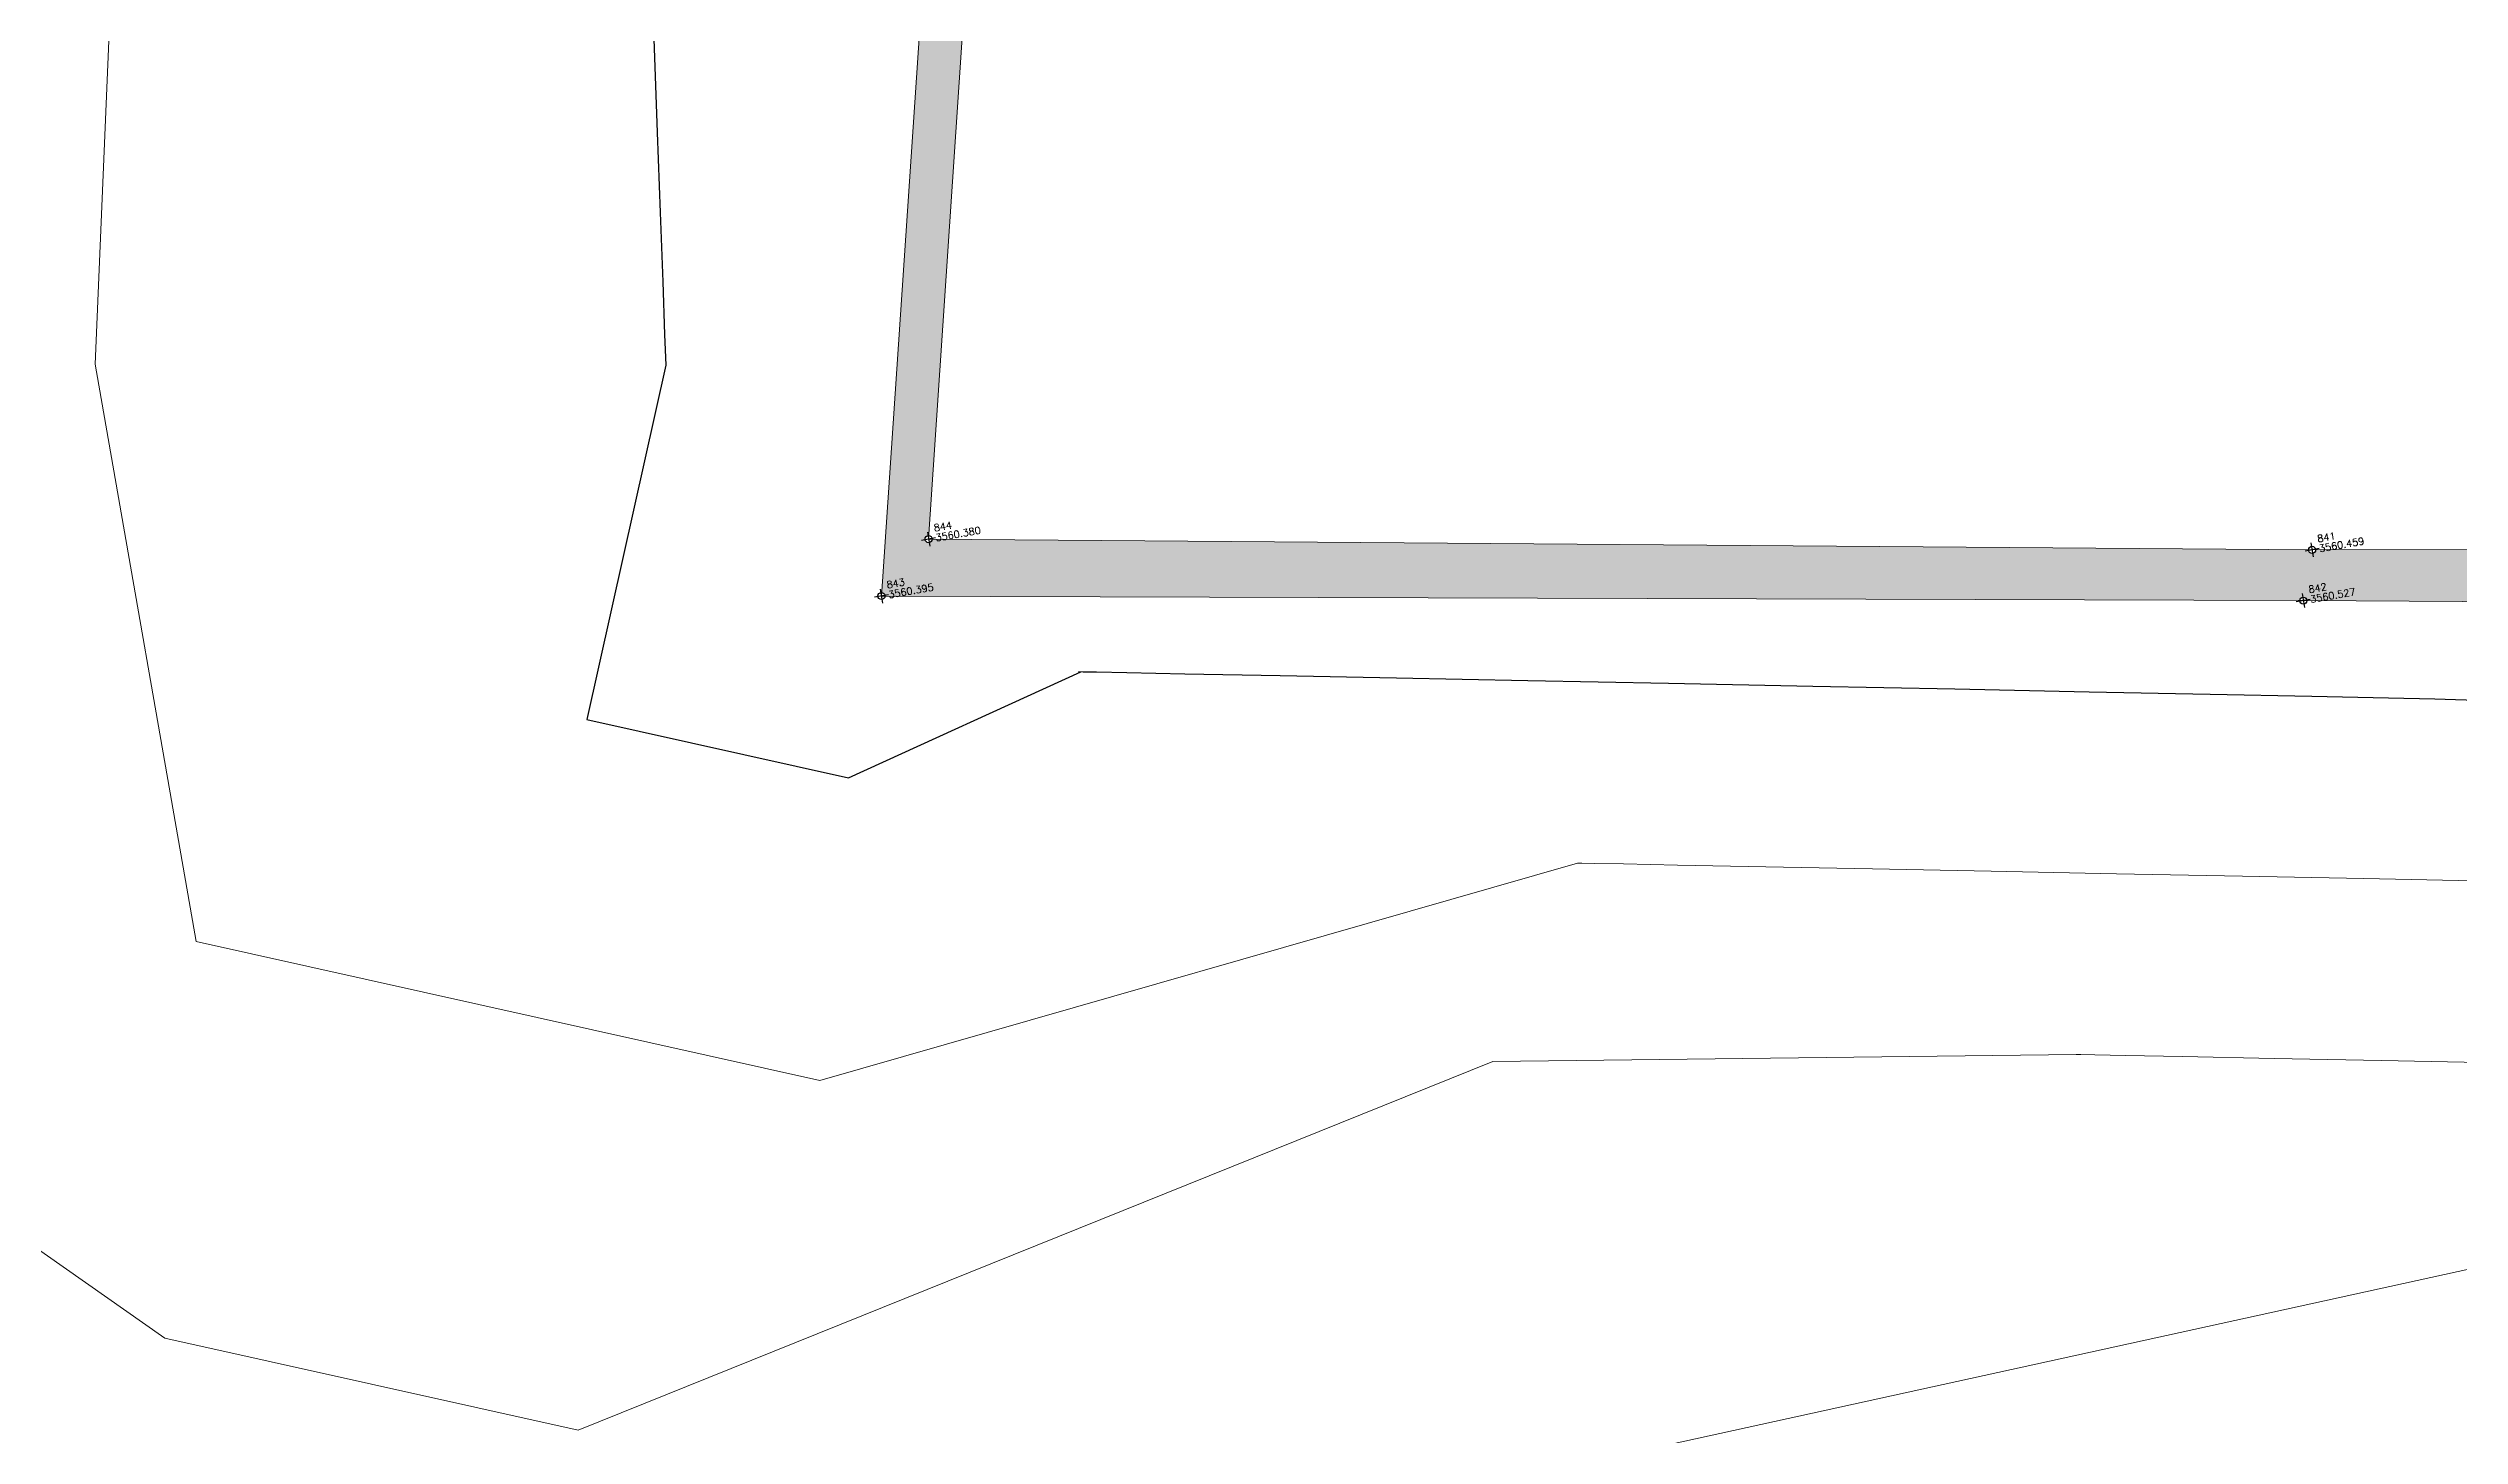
# Model space of a CAD drawing. Header units: millimetres. Extents: x 736950 to 740938, y 8500595 to 8502163.
# Drawn here: x 738252.26 to 738286.14, y 8501155.41 to 8501174.9 of the extents above; entities that cross this region are included whole.
import ezdxf

# ---------------------------------------------------------------- set-up
doc = ezdxf.new("R2010")
doc.units = ezdxf.units.MM
for name, color, linetype, lineweight in [('CONT-MJR', 80, 'Continuous', 30), ('CONT-MNR', 96, 'Continuous', 15), ('pista', 251, 'Continuous', 5)]:
    doc.layers.add(name, color=color, linetype=linetype, lineweight=lineweight)
doc.styles.add('5mm', font='arial.ttf', dxfattribs={"height": 3})

msp = doc.modelspace()

# ---------------------------------------------------------------- hatches: boundary and pattern name
at = {"layer": 'pista'}
h = msp.add_hatch(dxfattribs=at)
h.set_pattern_fill('AR-CONC', color=256, scale=0.1, angle=9.94991650582834, style=0)
h.set_pattern_definition([(59.94991650582833, (1479841.21072825, -18.49207214638591), (0.7173147616177996, 0.06212513786334364), [0.07500000000000001, -0.8250000000000001]), (4.949916505828331, (1479841.21072825, -18.49207214638591), (-0.2666336227691331, 0.7169040729334506), [0.06, -0.66]), (110.4013165058283, (1479841.270504478, -18.48689504899085), (0.4506817424667108, 0.7790288530571421), [0.06374018999999999, -0.7011421119999998]), (56.13411650582835, (1479841.176170796, -18.29508031532168), (1.07978843215245, 0.02137619624183779), [0.1124999999999999, -1.237499999999998]), (106.5855165058283, (1479841.266153166, -18.29329902119935), (0.752289432321798, 1.120964142855684), [0.09561028799999993, -1.051712999999999]), (1.134116505828333, (1479841.176170796, -18.29508031532168), (0.7522885572049924, 1.12096473051034), [0.09000000000000001, -0.9900000000000001]), (30.94991650582834, (1479841.283306076, -18.32704954408109), (0.6574964912282043, -0.293425227292985), [0.07500000000000001, -0.8250000000000001]), (335.9499165058284, (1479841.283306076, -18.32704954408109), (0.1143589702920628, 0.7562849757157031), [0.06, -0.66]), (81.40131650582836, (1479841.338097435, -18.35150168277323), (0.7718558160208798, 0.4628591428967336), [0.06374019000000002, -0.701142112]), (47.44991650582834, (1479841.21072825, -18.49207214638591), (-0.04554285905854174, 0.3299879209740469), [0, -0.652, 0, -0.67, 0, -0.6625000000000001]), (17.44991650582834, (1479841.21072825, -18.49207214638591), (0.1909634295804004, 0.4339344980096552), [0, -0.3819999999999997, 0, -0.6369999999999993, 0, -0.2524999999999997]), (337.4499165058283, (1479840.991082356, -18.53060370869935), (0.5296904964497462, 0.07002209344786473), [0, -0.25, 0, -0.7799999999999999, 0, -1.035]), (327.4499165058284, (1479840.892586439, -18.5478824339807), (0.557117696670718, 0.1993664657265957), [0, -0.325, 0, -0.518, 0, -0.735])])
h.paths.add_polyline_path([(738284.6109174069, 8501183.004179971, -0.9073771424439933), (738284.5116798828, 8501182.996562041, -0.03778766445812268), (738284.5109405869, 8501183.004072499), (738283.9333681524, 8501182.991028674, -0.9271765226165122), (738283.8341329398, 8501182.981260404, -0.4520928505703445), (738283.8810775533, 8501183.039846687), (738283.8679425054, 8501183.324673828, -0.3773223890139547), (738283.8163912022, 8501183.365981381, -0.04908626364817738), (738283.8156518487, 8501183.37574709), (738278.1869456196, 8501183.502576469, -0.3520052857541533), (738278.1456318415, 8501183.45549268), (738278.199094187, 8501183.150735116), (738277.4170427516, 8501183.14276122, -0.9214353480249982), (738277.3177973921, 8501183.133612076, -0.04261868429522234), (738277.3170456205, 8501183.142087081), (738265.2672022469, 8501183.102476913, -0.4419614307767507), (738265.2126830742, 8501183.052517228), (738264.5283384793, 8501175.512392357, -0.3387931184679318), (738264.573066995, 8501175.471236393, -0.486849289423172), (738264.5204300327, 8501175.412712015), (738263.9663195601, 8501167.256389134, -0.3451262395650665), (738264.0121785146, 8501167.215143483, -0.04425578873648772), (738264.0129302924, 8501167.206341675), (738283.8916427856, 8501167.141757363, -0.915239575133387), (738283.9908904801, 8501167.150234282, -0.04496924407020542), (738283.9916415926, 8501167.141290067), (738295.7992891411, 8501167.069297355, -0.4300424214539171), (738295.8522782363, 8501167.11890302), (738296.3239514121, 8501174.992234437, -0.6409474183817956), (738296.236077379, 8501175.015344504, -0.4321254672563369), (738296.2796926561, 8501175.073665585, -0.4697793551392366), (738296.3317547692, 8501175.13035607), (738296.7141564585, 8501182.706887847, -0.3500025761121859), (738296.6674288851, 8501182.74818492, -0.04856033147103091), (738296.6666872777, 8501182.757845715)])
h.paths.add_polyline_path([(738284.2121058892, 8501182.285098463, -0.04350558478775747), (738284.2128579292, 8501182.276446406), (738295.7057329573, 8501182.273528745, -0.9166164813304881), (738295.804980914, 8501182.282155417, -0.4765612545738888), (738295.7540117699, 8501182.223545687), (738295.2612373917, 8501167.917061849, -0.3544984908520335), (738295.3087641643, 8501167.875730846, -1), (738295.2102682475, 8501167.858452119, -0.04316440457768513), (738295.2095162367, 8501167.867036069), (738284.1152893563, 8501167.854740407, -0.9172433347064233), (738284.0160414288, 8501167.846045628, -0.04539249501870081), (738284.0152909028, 8501167.855074318), (738264.6757459088, 8501168.005667042, -0.9131570402632543), (738264.5764994661, 8501167.997417007, -0.4865015188276046), (738264.6290803201, 8501168.055945164), (738265.1166263304, 8501175.353828063, -0.3454409408108431), (738265.0707112678, 8501175.395077493, -0.5113582602255807), (738265.1272489687, 8501175.4531826), (738266.1254460074, 8501182.226612043, -0.3233129798814942), (738266.0834877916, 8501182.267438421, -1), (738266.1819837082, 8501182.284717148, -0.04281453786618431), (738266.1827355929, 8501182.276203044), (738278.1835035697, 8501182.306267085, -0.917886571851021), (738278.2827513712, 8501182.315031707, -0.04470652183772439), (738278.2835027758, 8501182.30613993), (738284.1128585679, 8501182.276711512, -0.9144132667023064)], flags=16)
h.paths.add_polyline_path([(738287.0671782555, 8501174.749070477, -1), (738286.9686823388, 8501174.73179175, -1)], flags=0)

# ---------------------------------------------------------------- linework, layer by layer
at = {"linetype": 'Continuous', "extrusion": (0.9849591664230046, 0.172787269436437, 0)}
for points, elevation in [([(8245740.724062786, 0), (8245740.524062792, 0)], 2196054.117162654), ([(8245737.216062786, 0), (8245737.016062788, 0)], 2196073.238162654), ([(8245740.051062788, 0), (8245739.851062788, 0)], 2196053.326162654), ([(8245736.535062786, 0), (8245736.335062788, 0)], 2196072.993162655)]:
    msp.add_lwpolyline(points, dxfattribs=dict(at, elevation=elevation))
at = {"linetype": 'Continuous', "extrusion": (-0.172787269436437, 0.9849591664230046, 0)}
for points, elevation in [([(-2196054.217162654, 0), (-2196054.017162654, 0)], 8245740.624062789), ([(-2196073.338162655, 0), (-2196073.138162655, 0)], 8245737.116062786), ([(-2196053.426162655, 0), (-2196053.226162655, 0)], 8245739.951062788), ([(-2196073.093162654, 0), (-2196072.893162654, 0)], 8245736.435062787)]:
    msp.add_lwpolyline(points, dxfattribs=dict(at, elevation=elevation))
at = {"linetype": 'Continuous'}
for centre in [(738264.6257474244, 8501168.00605637), (738284.0652893871, 8501167.854684992), (738263.9629305563, 8501167.20650412), (738283.9416425218, 8501167.141594918)]:
    msp.add_circle(centre, 0.05, dxfattribs=at)
at = {"layer": 'CONT-MJR', "extrusion": (0.9993098333751789, 0.03714642539561966, 0), "elevation": 1053539.505331175}
msp.add_lwpolyline([(8467885.093401458, 3560.000000000003), (8467883.928518703, 3560.000000000003)], dxfattribs=at)
at = {"layer": 'CONT-MJR', "elevation": 3560}
for points in [[(738260.7689171771, 8501174.904284501), (738260.8127234752, 8501173.719115868)], [(738260.854046658, 8501172.597113919), (738260.8898685441, 8501171.622535171)], [(738260.9329356934, 8501170.45267339), (738260.3340816901, 8501167.76254794), (738259.8240329807, 8501165.471346734), (738263.502417462, 8501164.652494485), (738266.7639479749, 8501166.143308239)], [(738266.9857351655, 8501166.138899263), (738267.4135760736, 8501166.130443377)], [(738277.0490503564, 8501165.939949598), (738279.0463157783, 8501165.900112396)], [(738279.0463157783, 8501165.900112396), (738280.934219886, 8501165.862226518)], [(738280.934219886, 8501165.862226518), (738282.6326942153, 8501165.82783359)], [(738282.6326942153, 8501165.82783359), (738284.0616703028, 8501165.798475228)], [(738285.141079684, 8501165.775693063), (738285.7908538954, 8501165.761028714)], [(738285.7908538954, 8501165.761028714), (738286.5227342801, 8501165.73826847)]]:
    msp.add_lwpolyline(points, dxfattribs=at)
at = {"layer": 'CONT-MJR', "extrusion": (0.9993224696353573, 0.03680491382805137, 0), "elevation": 1050645.584775185}
msp.add_lwpolyline([(8468242.290191155, 3560.000000000006), (8468241.167428501, 3560.000000000006)], dxfattribs=at)
at = {"layer": 'CONT-MJR', "extrusion": (0.9993253592061357, 0.03672637264321091, 0), "elevation": 1049980.025868841}
msp.add_lwpolyline([(8468322.740813754, 3560.000000000013), (8468321.997413214, 3560.000000000013)], dxfattribs=at)
at = {"layer": 'CONT-MJR', "extrusion": (0.9993190424157737, 0.03689785176973001, 0), "elevation": 1051433.135786226}
msp.add_lwpolyline([(8468141.700961715, 3560.000000000004), (8468141.27370801, 3560.000000000004)], dxfattribs=at)
at = {"layer": 'CONT-MJR', "extrusion": (-0.01999830228486674, -0.9998000139556528, 0), "elevation": -8514230.110631213}
msp.add_lwpolyline([(568110.1984625999, 3560.00000000001), (568110.2627182559, 3560.00000000001)], dxfattribs=at)
at = {"layer": 'CONT-MJR', "extrusion": (-0.01985456139998351, -0.999802878767417, 0), "elevation": -8514148.345749434}
msp.add_lwpolyline([(569334.3428575441, 3560.000000000013), (569334.532560726, 3560.000000000013)], dxfattribs=at)
at = {"layer": 'CONT-MJR', "extrusion": (-0.01971537774860563, -0.9998056330508595, 0), "elevation": -8514069.005656611}
msp.add_lwpolyline([(570520.2172259038, 3560), (570521.0285072864, 3560)], dxfattribs=at)
at = {"layer": 'CONT-MJR', "extrusion": (-0.01970472771188661, -0.9998058430044308, 0), "elevation": -8514062.927923093}
msp.add_lwpolyline([(570611.7212406097, 3560), (570613.0645464566, 3560)], dxfattribs=at)
at = {"layer": 'CONT-MJR', "extrusion": (-0.01971816878175081, -0.9998055780099923, 0), "elevation": -8514070.598294212}
msp.add_lwpolyline([(570498.6041418123, 3560.000000000013), (570500.2384856044, 3560.000000000013)], dxfattribs=at)
at = {"layer": 'CONT-MJR', "extrusion": (-0.01974826024041307, -0.9998049840931365, 0), "elevation": -8514087.764965724}
msp.add_lwpolyline([(570243.9875269448, 3560), (570245.8328253882, 3560)], dxfattribs=at)
at = {"layer": 'CONT-MJR', "extrusion": (0.01979333006134767, 0.9998040928527362, 0), "elevation": 8514113.462217147}
msp.add_lwpolyline([(-569862.0288163981, 3560.000000000013), (-569864.0049862026, 3560.000000000013)], dxfattribs=at)
at = {"layer": 'CONT-MJR', "extrusion": (-0.01985581619954221, -0.9998028538482225, 0), "elevation": -8514149.06118921}
msp.add_lwpolyline([(569331.8852278637, 3560.000000000013), (569333.9121857433, 3560.000000000013)], dxfattribs=at)
at = {"layer": 'CONT-MJR', "extrusion": (-0.02110144133314351, -0.9997773397980493, 0), "elevation": -8514851.784996266}
msp.add_lwpolyline([(558732.8238321835, 3560.000000000013), (558733.9034819598, 3560.000000000013)], dxfattribs=at)
at = {"layer": 'CONT-MNR'}
for points, elevation in [([(738237.9203159007, 8501195.107124157), (738240.6311984903, 8501179.653968006), (738242.4158922764, 8501169.48047253), (738245.3850561425, 8501164.8108162), (738246.6959850744, 8501157.33797707), (738248.7942507898, 8501154.037997609), (738268.5672800937, 8501149.636285506), (738272.0708061758, 8501154.630542077), (738287.7614171004, 8501158.073924862)], 3557), ([(738245.5911891646, 8501186.888973903), (738247.8237864812, 8501174.162242362), (738247.783219925, 8501161.064753082), (738253.8928777945, 8501156.778760685), (738259.70342585, 8501155.485263402), (738272.5517381566, 8501160.663258834), (738280.751553591, 8501160.763933487)], 3558), ([(738253.262062429, 8501178.670823647), (738252.9135097407, 8501170.462929795), (738254.3367914294, 8501162.34963331), (738263.095954589, 8501160.399739144), (738273.7416900821, 8501163.453942114)], 3559.000000000001), ([(738273.804051568, 8501163.452695234), (738273.9854940514, 8501163.449096361)], 3559), ([(738273.9854940514, 8501163.449096361), (738274.3898008479, 8501163.441120021)], 3559), ([(738274.3898008479, 8501163.441120021), (738275.1485076601, 8501163.426189933)], 3559), ([(738275.1485076601, 8501163.426189933), (738276.3919354555, 8501163.401733298)], 3559), ([(738283.0882745871, 8501163.269296793), (738284.7906951947, 8501163.235233823)], 3559), ([(738280.751553591, 8501160.763933487), (738280.8177270056, 8501160.762610702)], 3558), ([(738280.8177270056, 8501160.762610702), (738281.01126458, 8501160.758773625)], 3558), ([(738281.01126458, 8501160.758773625), (738281.4418565853, 8501160.750281872)], 3558), ([(738281.4418565853, 8501160.750281872), (738282.2423103765, 8501160.734531427)], 3558), ([(738285.0394881696, 8501160.679430863), (738286.6635845194, 8501160.64729833)], 3558)]:
    msp.add_lwpolyline(points, dxfattribs=dict(at, elevation=elevation))
at = {"layer": 'CONT-MNR', "extrusion": (-0.01999037894599221, -0.9998001724092649, 0), "elevation": -8514223.058792932}
msp.add_lwpolyline([(568184.735300855, 3559.000000000012), (568184.7976748052, 3559.000000000012)], dxfattribs=at)
at = {"layer": 'CONT-MNR', "extrusion": (-0.01968489660286091, -0.9998062336501682, 0), "elevation": -8514049.056771202}
msp.add_lwpolyline([(570788.816246678, 3559.000000000002), (570790.3126914613, 3559.000000000002)], dxfattribs=at)
at = {"layer": 'CONT-MNR', "extrusion": (-0.0197264472945507, -0.9998054147068495, 0), "elevation": -8514072.770757176}
msp.add_lwpolyline([(570436.4788654319, 3559.000000000004), (570438.1476077626, 3559.000000000004)], dxfattribs=at)
at = {"layer": 'CONT-MNR', "extrusion": (-0.01978893413151895, -0.9998041798702078, 0), "elevation": -8514108.405963477}
msp.add_lwpolyline([(569906.0251454877, 3559.00000000001), (569907.7857064214, 3559.00000000001)], dxfattribs=at)
at = {"layer": 'CONT-MNR', "extrusion": (-0.01987761672826982, -0.9998024206578038, 0), "elevation": -8514158.92331583}
msp.add_lwpolyline([(569152.5816755228, 3559), (569154.353576124, 3559)], dxfattribs=at)
at = {"layer": 'CONT-MNR', "extrusion": (-0.02019456378414747, -0.9997960690028582, 0), "elevation": -8514338.923834959}
msp.add_lwpolyline([(566456.948348275, 3559), (566458.5014914819, 3559)], dxfattribs=at)
at = {"layer": 'CONT-MNR', "extrusion": (-0.01967447822585047, -0.999806438720286, 0), "elevation": -8514040.556881469}
msp.add_lwpolyline([(570883.4376887718, 3558.000000000009), (570884.7261045147, 3558.000000000009)], dxfattribs=at)
at = {"layer": 'CONT-MNR', "extrusion": (-0.01971216018448302, -0.9998056964935044, 0), "elevation": -8514062.067061769}
msp.add_lwpolyline([(570563.8377445337, 3558), (570565.3470492343, 3558)], dxfattribs=at)
at = {"layer": 'pista'}
msp.add_lwpolyline([(738277.3670453505, 8501183.14225144), (738265.217202517, 8501183.102312556), (738264.5238190367, 8501175.46259703), (738263.9629305563, 8501167.20650412), (738283.9416425218, 8501167.141594918), (738295.8492882119, 8501167.068992503), (738296.3292343842, 8501175.080419634), (738296.7166768435, 8501182.756824283), (738284.5609278411, 8501183.005201403)], dxfattribs=at)
msp.add_lwpolyline([(738278.2335034128, 8501182.306392344), (738284.1628579309, 8501182.2764591), (738295.7557329556, 8501182.273516053), (738295.2595162059, 8501167.867091483), (738284.0652893871, 8501167.854684992), (738264.6257474244, 8501168.00605637), (738265.1199592261, 8501175.403716857), (738266.1327357499, 8501182.276077785)], close=True, dxfattribs=at)

# ---------------------------------------------------------------- texts
at = {"color": 2, "char_height": 0.1, "attachment_point": 1, "rotation": 9.94991650582834, "style": '5mm'}
for s, insert, width in [('\\Ftxt.shx;\\W1.0000000000;\\T1.0000000000;\\o\\l844', (738264.69141376, 8501168.210477337), 0.4), ('\\Ftxt.shx;\\W1.0000000000;\\T1.0000000000;\\o\\l841', (738284.1309557226, 8501168.059105959), 0.3666666666666667), ('\\Ftxt.shx;\\W1.0000000000;\\T1.0000000000;\\o\\l843', (738264.0285968918, 8501167.410925088), 0.4), ('\\Ftxt.shx;\\W1.0000000000;\\T1.0000000000;\\o\\l842', (738284.0073088573, 8501167.346015887), 0.4)]:
    msp.add_mtext(s, dxfattribs=dict(at, insert=insert, width=width))
at = {"color": 1, "char_height": 0.1, "attachment_point": 1, "rotation": 9.94991650582834, "style": '5mm'}
for s, insert, width in [('\\Ftxt.shx;\\W1.0000000000;\\T1.0000000000;\\o\\l3560.380', (738264.7156039778, 8501168.072583053), 0.8), ('\\Ftxt.shx;\\W1.0000000000;\\T1.0000000000;\\o\\l3560.459', (738284.1551459405, 8501167.921211677), 0.8166666666666667), ('\\Ftxt.shx;\\W1.0000000000;\\T1.0000000000;\\o\\l3560.395', (738264.0527871096, 8501167.273030804), 0.8166666666666667), ('\\Ftxt.shx;\\W1.0000000000;\\T1.0000000000;\\o\\l3560.527', (738284.0314990751, 8501167.208121603), 0.8166666666666667)]:
    msp.add_mtext(s, dxfattribs=dict(at, insert=insert, width=width))

doc.saveas('drawing.dxf')
